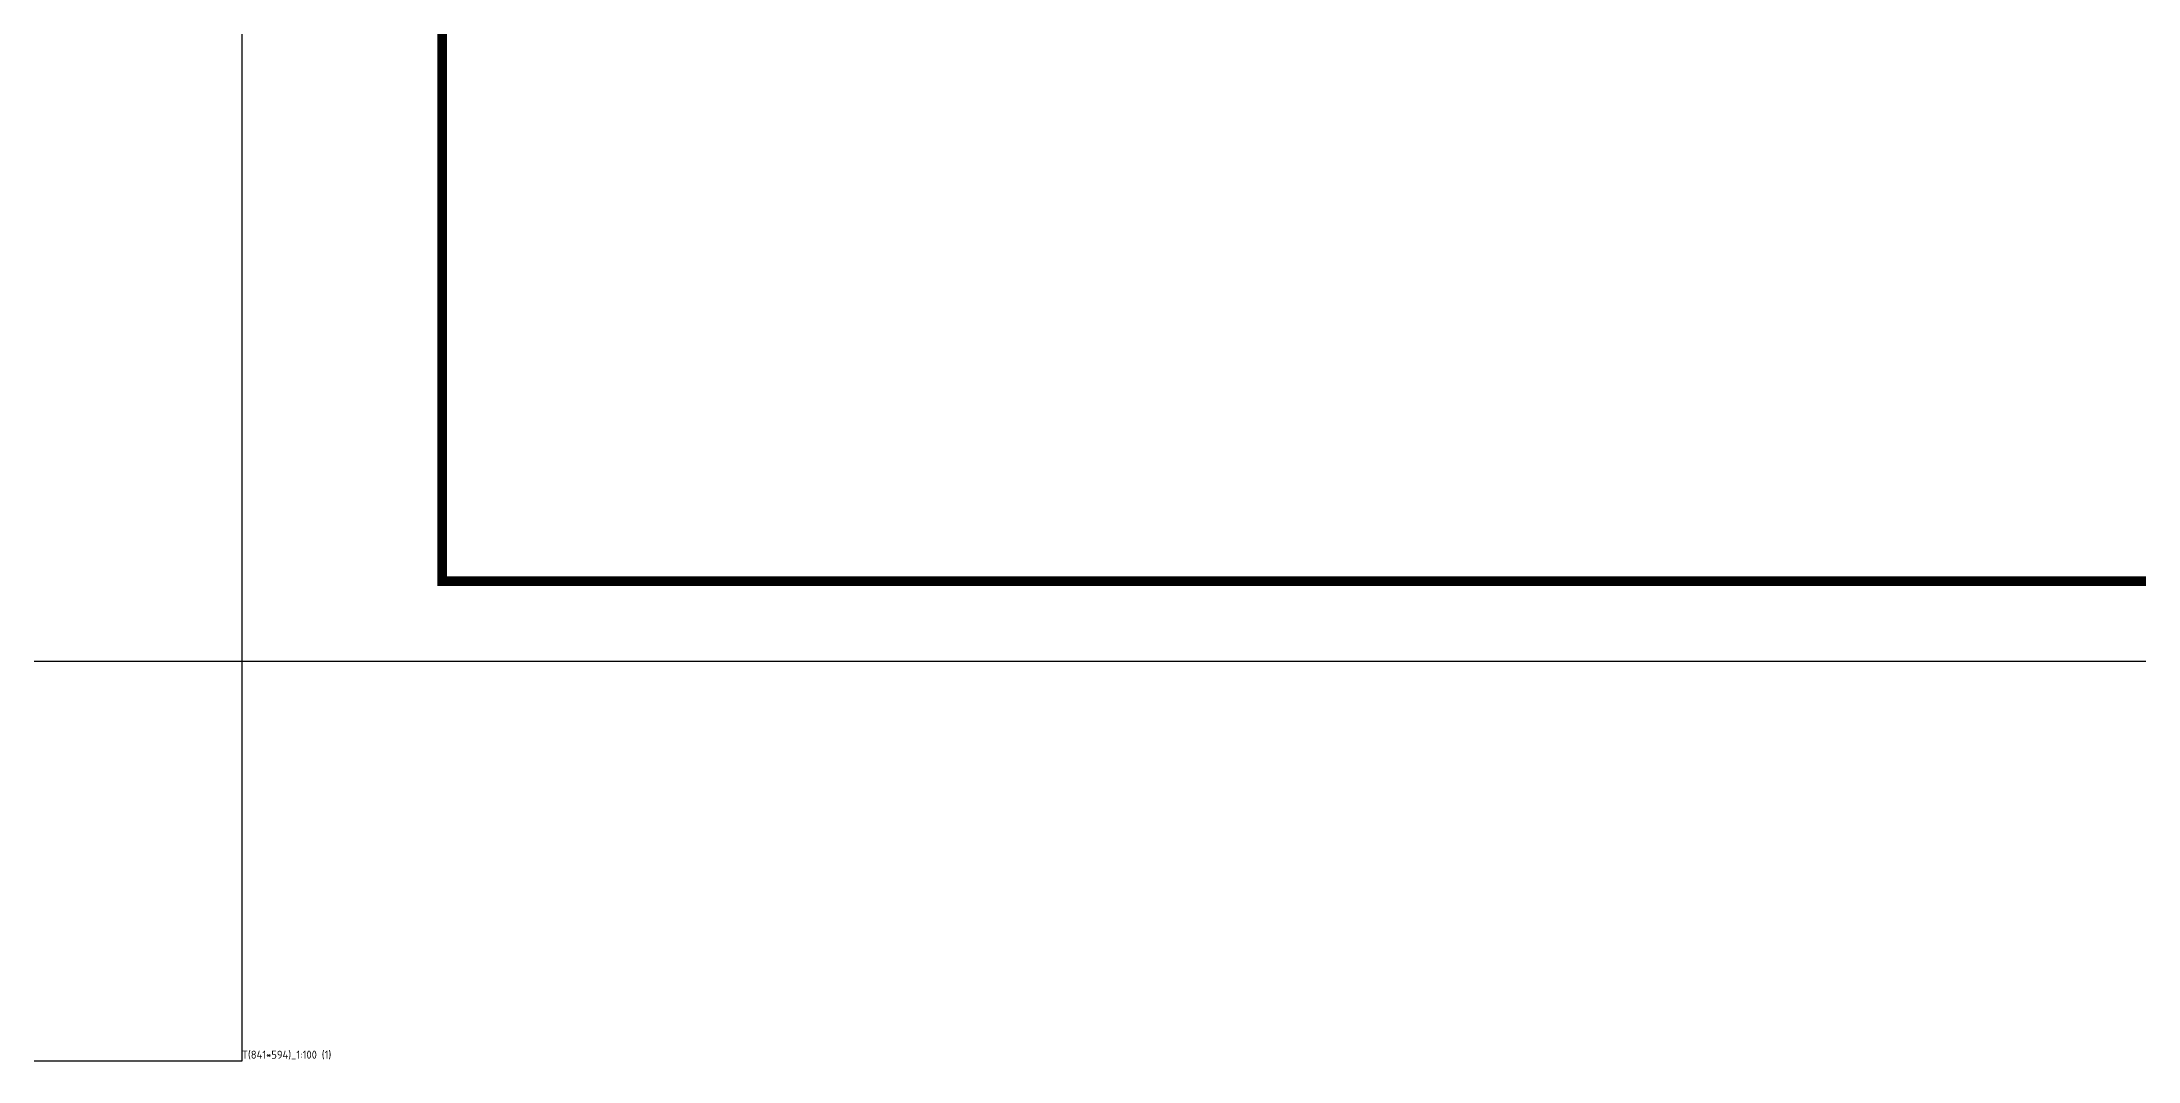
# Model space of a CAD drawing. Extents: x 154268 to 5133249, y -1832900 to 601179.
# Drawn here: x 436804 to 462998, y 536638 to 549378 of the extents above; entities that cross this region are included whole.
import ezdxf
from ezdxf.enums import TextEntityAlignment as Align

# ---------------------------------------------------------------- set-up
doc = ezdxf.new("R2010")
doc.units = 0
doc.header["$LTSCALE"] = 1000
doc.layers.add('_TSZ_PLOT_MARK', color=1, linetype='Continuous', plot=False)
doc.layers.add('A-ANNO-TITLE', color=3, linetype='Continuous')
doc.layers.add('S-HOLE-标注', color=3, linetype='Continuous')
doc.styles.add('_TSZ_PLOT_MARK', font='tssdeng.shx', dxfattribs={"width": 0.7, "bigfont": 'tssdchn.shx'})

msp = doc.modelspace()

# ---------------------------------------------------------------- linework, layer by layer
at = {"layer": '_TSZ_PLOT_MARK'}
msp.add_lwpolyline([(439303.6, 541638.3), (523403.6, 541638.3), (523403.6, 601038.3), (439303.6, 601038.3)], close=True, dxfattribs=at)
at = {"layer": 'A-ANNO-TITLE'}
msp.add_lwpolyline([(439303.6, 541638.3), (523403.6, 541638.3), (523403.6, 601038.3), (439303.6, 601038.3)], close=True, dxfattribs=at)
at = {"layer": 'A-ANNO-TITLE', "const_width": 120}
msp.add_lwpolyline([(441803.6, 542638.3), (522403.6, 542638.3), (522403.6, 600038.3), (441803.6, 600038.3)], close=True, dxfattribs=at)
at = {"layer": 'S-HOLE-标注', "linetype": 'Continuous'}
msp.add_lwpolyline([(434303.6, 541638.3), (439303.6, 541638.3), (439303.6, 536638.3), (434303.6, 536638.3)], close=True, dxfattribs=at)

# ---------------------------------------------------------------- texts
at = {"layer": '_TSZ_PLOT_MARK', "style": '_TSZ_PLOT_MARK'}
msp.add_text('T(841*594)_1:100 (1)', height=100, dxfattribs=at).set_placement((439303.6, 536638.3), align=Align.BOTTOM_LEFT)

doc.saveas('drawing.dxf')
